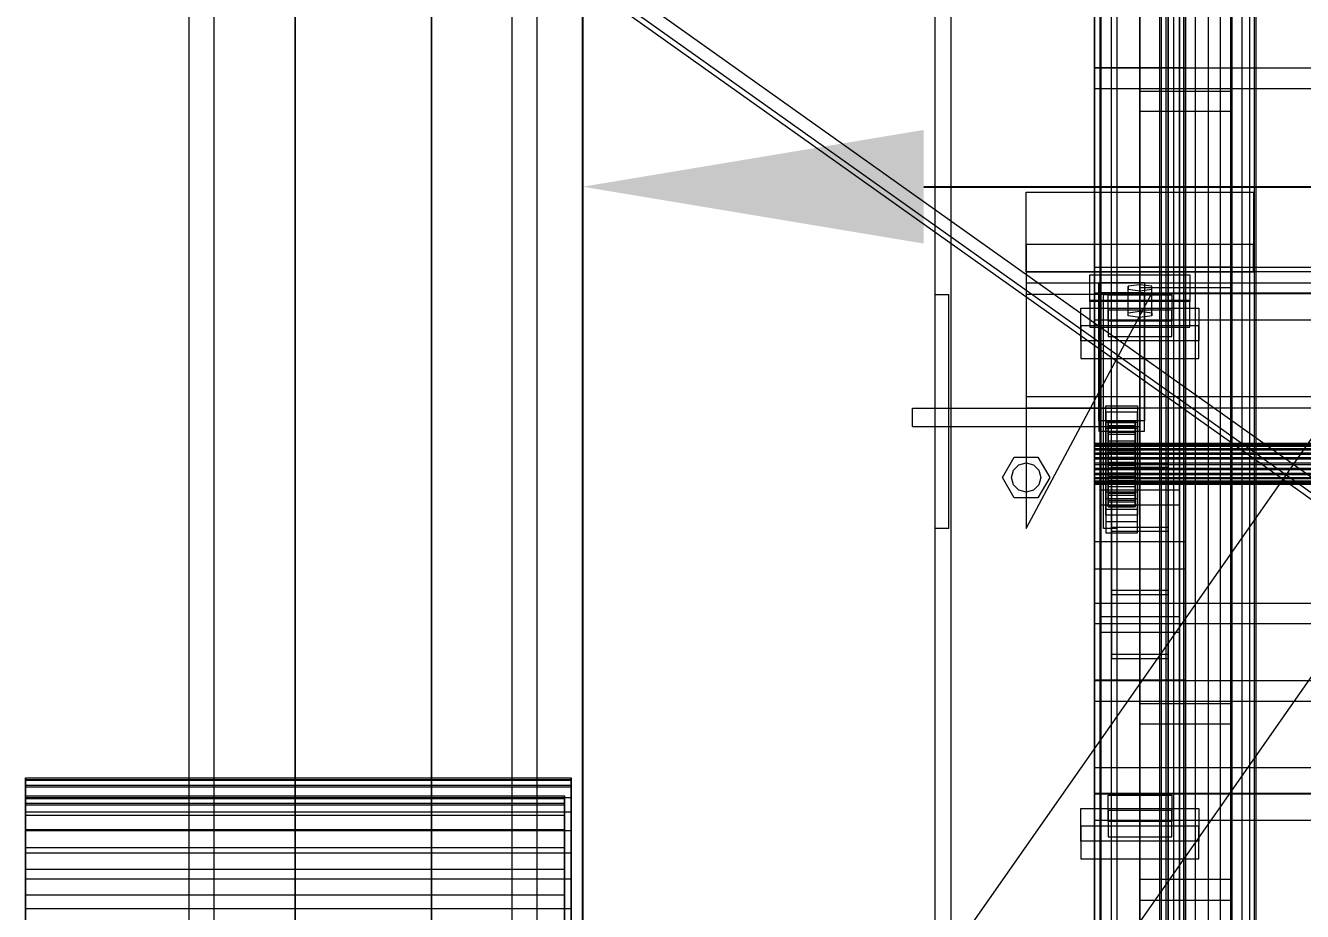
# Model space of a CAD drawing. Header units: millimetres. Extents: x -1970 to 59977, y -65068 to 6837.
# Drawn here: x -1970 to -1408, y -34019 to -33629 of the extents above; entities that cross this region are included whole.
import ezdxf

# ---------------------------------------------------------------- set-up
doc = ezdxf.new("R2010")
doc.units = ezdxf.units.MM
for name, color, linetype, lineweight in [('COTAS_O', 1, 'Continuous', 0), ('frontal_briquetadora', 7, 'Continuous', 0), ('frontal_C03', 7, 'Continuous', 0), ('frontal_mezcladora', 7, 'Continuous', 0), ('frontal_tolva', 7, 'Continuous', 0)]:
    doc.layers.add(name, color=color, linetype=linetype, lineweight=lineweight)
doc.dimstyles.new('R19_100', dxfattribs={"dimtxt": 250, "dimasz": 150, "dimexe": 150, "dimexo": 80, "dimgap": 100, "dimtad": 1, "dimtih": 1, "dimtoh": 1, "dimdsep": 46, "dimcen": 0.09, "dimadec": 0, "dimazin": 0, "dimtfac": 1, "dimtdec": 4, "dimtofl": 0, "dimtmove": 0, "dimatfit": 3, "dimfxl": 1, "dimtolj": 1, "dimtzin": 0, "dimarcsym": 0})

# ---------------------------------------------------------------- blocks, each defined once
blk = doc.blocks.new('*D38')
at = {"layer": 'COTAS_O', "color": 0, "lineweight": -2, "transparency": 16777216}
for p, q in [((-1645, -31700), (-875, -31700)), ((-1025, -34250), (-1025, -31850)), ((-1645, -34400), (-875, -34400))]:
    blk.add_line(p, q, dxfattribs=at)
at = {"layer": 'COTAS_O', "color": 0, "transparency": 16777216}
for points in [[(-1050, -31850), (-1000, -31850), (-1025, -31700)], [(-1050, -34250), (-1000, -34250), (-1025, -34400)]]:
    blk.add_solid(points, dxfattribs=at)
at = {"layer": 'Defpoints', "color": 0, "transparency": 16777216}
for p in [(-1725, -31700), (-1025, -31700), (-1725, -34400)]:
    blk.add_point(p, dxfattribs=at)
blk = doc.blocks.new('*D39')
at = {"layer": 'COTAS_O', "color": 0, "lineweight": -2, "transparency": 16777216}
for p, q in [((-1725, -34320), (-1725, -33550)), ((1725, -34320), (1725, -33550)), ((-1575, -33700), (1575, -33700))]:
    blk.add_line(p, q, dxfattribs=at)
at = {"layer": 'COTAS_O', "color": 0, "transparency": 16777216}
for points in [[(-1575, -33675), (-1575, -33725), (-1725, -33700)], [(1575, -33675), (1575, -33725), (1725, -33700)]]:
    blk.add_solid(points, dxfattribs=at)
at = {"layer": 'Defpoints', "color": 0, "transparency": 16777216}
for p in [(1725, -33700), (-1725, -34400), (1725, -34400)]:
    blk.add_point(p, dxfattribs=at)
blk = doc.blocks.new('*D44')
at = {"layer": 'COTAS_O', "color": 0, "lineweight": -2, "transparency": 16777216}
for p, q in [((-1400, -33700), (-630, -33700)), ((-780, -35850), (-780, -33850)), ((-1400, -36000), (-630, -36000))]:
    blk.add_line(p, q, dxfattribs=at)
at = {"layer": 'COTAS_O', "color": 0, "transparency": 16777216}
for points in [[(-805, -33850), (-755, -33850), (-780, -33700)], [(-805, -35850), (-755, -35850), (-780, -36000)]]:
    blk.add_solid(points, dxfattribs=at)
at = {"layer": 'Defpoints', "color": 0, "transparency": 16777216}
for p in [(-1480, -33700), (-780, -33700), (-1480, -36000)]:
    blk.add_point(p, dxfattribs=at)

msp = doc.modelspace()

# ---------------------------------------------------------------- linework, layer by layer
at = {"layer": 'frontal_briquetadora'}
for p, q in [((-1970, -33960.718), (-1970, -33960.01)), ((-1970, -33960.01), (-1970, -33961.099)), ((-1970, -33960.01), (-1730, -33960.01)), ((-1970, -33963.218), (-1970, -33960.718)), ((-1970, -33960.718), (-1730, -33960.718)), ((-1970, -33961.099), (-1970, -33963.979)), ((-1970, -33961.099), (-1730, -33961.099)), ((-1970, -34195.052), (-1970, -33963.218)), ((-1970, -33963.218), (-1730, -33963.218)), ((-1970, -33963.979), (-1970, -33968.636)), ((-1970, -33963.979), (-1730, -33963.979)), ((-1730, -33960.01), (-1730, -33961.099)), ((-1730, -33960.718), (-1730, -33960.01)), ((-1730, -33963.218), (-1730, -33960.718)), ((-1730, -33961.099), (-1730, -33963.979)), ((-1730, -34195.052), (-1730, -33963.218)), ((-1730, -33963.979), (-1730, -33968.636)), ((-1970, -33968.01), (-1970, -33969.075)), ((-1970, -33968.702), (-1970, -33968.01)), ((-1970, -33968.01), (-1733, -33968.01)), ((-1970, -33968.636), (-1970, -33975.047)), ((-1970, -33968.636), (-1730, -33968.636)), ((-1970, -33971.148), (-1970, -33968.702)), ((-1970, -33968.702), (-1733, -33968.702)), ((-1970, -33969.075), (-1970, -33971.893)), ((-1970, -33969.075), (-1733, -33969.075)), ((-1733, -33968.702), (-1733, -33968.01)), ((-1733, -33968.01), (-1733, -33969.075)), ((-1733, -33971.148), (-1733, -33968.702)), ((-1733, -33969.075), (-1733, -33971.893)), ((-1730, -33968.636), (-1730, -33975.047)), ((-1970, -34202.983), (-1970, -33971.148)), ((-1970, -33971.148), (-1733, -33971.148)), ((-1970, -33971.893), (-1970, -33976.449)), ((-1970, -33971.893), (-1733, -33971.893)), ((-1970, -33975.047), (-1970, -33983.182)), ((-1970, -33975.047), (-1730, -33975.047)), ((-1733, -34202.983), (-1733, -33971.148)), ((-1733, -33971.893), (-1733, -33976.449)), ((-1730, -33975.047), (-1730, -33983.182)), ((-1970, -33976.449), (-1970, -33982.722)), ((-1970, -33976.449), (-1733, -33976.449)), ((-1733, -33976.449), (-1733, -33982.722)), ((-1970, -33982.722), (-1970, -33990.681)), ((-1970, -33982.722), (-1733, -33982.722)), ((-1970, -33983.182), (-1970, -33993)), ((-1970, -33983.182), (-1730, -33983.182)), ((-1733, -33982.722), (-1733, -33990.681)), ((-1730, -33983.182), (-1730, -33993)), ((-1970, -33990.681), (-1970, -34000.287)), ((-1970, -33990.681), (-1733, -33990.681)), ((-1970, -33993), (-1970, -34004.455)), ((-1970, -33993), (-1730, -33993)), ((-1733, -33990.681), (-1733, -34000.287)), ((-1730, -33993), (-1730, -34004.455)), ((-1970, -34000.287), (-1970, -34011.494)), ((-1970, -34000.287), (-1733, -34000.287)), ((-1733, -34000.287), (-1733, -34011.494)), ((-1970, -34004.455), (-1970, -34017.49)), ((-1970, -34004.455), (-1730, -34004.455)), ((-1730, -34004.455), (-1730, -34017.49)), ((-1970, -34011.494), (-1970, -34024.247)), ((-1970, -34011.494), (-1733, -34011.494)), ((-1733, -34011.494), (-1733, -34024.247)), ((-1970, -34017.49), (-1970, -34032.043)), ((-1970, -34017.49), (-1730, -34017.49)), ((-1730, -34017.49), (-1730, -34032.043))]:
    msp.add_line(p, q, dxfattribs=at)
at = {"layer": 'frontal_C03'}
for p, q in [((-1500, -34875.113), (-1500, -32314.944)), ((-1500, -32318.841), (-1500, -34879.011)), ((-1570, -35975), (-1570, -32996.942)), ((-1563, -35975), (-1563, -32996.942)), ((-1497, -35975), (-1497, -32996.942)), ((-1490, -35975), (-1490, -32996.942)), ((-1570, -35975), (-1570, -33266.434)), ((-1563, -35975), (-1563, -33266.434)), ((-1497, -35975), (-1497, -33266.434)), ((-1490, -35975), (-1490, -33266.434)), ((-1492.5, -33879.447), (-1492.5, -33284.487)), ((-1467.5, -33284.487), (-1467.5, -33879.447)), ((-1492.5, -33905.804), (-1492.5, -33310.844)), ((-1467.5, -33905.804), (-1467.5, -33310.844)), ((-1500, -33647.495), (-1500, -33378.004)), ((-1460, -33647.495), (-1460, -33378.004)), ((-1480, -33735.325), (-1480, -33388.418)), ((-1440, -33388.418), (-1440, -33735.325)), ((-1480, -33397.401), (-1480, -33744.308)), ((-1440, -33744.308), (-1440, -33397.401)), ((-1500, -33817.159), (-1500, -33547.668)), ((-1460, -33547.668), (-1460, -33817.159)), ((-1497.5, -33889.257), (-1497.5, -33563.788)), ((-1462.5, -33563.788), (-1462.5, -33889.257)), ((-1497.5, -33895.994), (-1497.5, -33570.525)), ((-1462.5, -33895.994), (-1462.5, -33570.525)), ((-1500, -33856.137), (-1500, -33586.646)), ((-1460, -33856.137), (-1460, -33586.646)), ((-1500, -33598.772), (-1500, -33647.495)), ((-1500, -33868.264), (-1500, -33598.772)), ((-1460, -33647.495), (-1460, -33598.772)), ((-1460, -33598.772), (-1460, -33868.264)), ((-1500, -33647.876), (-1500, -33613.77)), ((-1500, -33622.753), (-1500, -33656.859)), ((-1500, -33647.495), (-1460, -33647.495)), ((-1500, -33916.987), (-1500, -33647.495)), ((1500, -33647.876), (-1500, -33647.876)), ((-1500, -33647.876), (-1500, -33656.859)), ((-1460, -33916.987), (-1460, -33647.495)), ((-1500, -33656.859), (1500, -33656.859)), ((-1480, -33666.893), (-1480, -33657.91)), ((-1480, -33657.91), (-1440, -33657.91)), ((-1480, -34004.816), (-1480, -33657.91)), ((-1440, -33657.91), (-1440, -33666.893)), ((-1440, -33657.91), (-1440, -34004.816)), ((-1440, -33666.893), (-1480, -33666.893)), ((-1480, -33666.893), (-1480, -34013.799)), ((-1440, -34013.799), (-1440, -33666.893)), ((-1530, -33725.417), (-1530, -33702.37)), ((-1530, -33702.37), (-1430, -33702.37)), ((-1530, -33737.417), (-1530, -33702.37)), ((-1430, -33702.37), (-1430, -33725.417)), ((-1430, -33702.37), (-1430, -33737.417)), ((-1430, -33725.417), (-1530, -33725.417)), ((-1530, -33725.417), (-1530, -33737.417)), ((-1430, -33737.417), (-1430, -33725.417)), ((-1530, -33737.417), (-1530, -33742.417)), ((1530, -33737.417), (-1530, -33737.417)), ((-1530, -33737.417), (-1430, -33737.417)), ((-1502, -33750.057), (-1502, -33738.829)), ((-1502, -33738.829), (-1458, -33738.829)), ((-1502, -33750.522), (-1502, -33738.829)), ((-1500, -33746.85), (-1500, -33735.441)), ((-1500, -33735.441), (1500, -33735.441)), ((-1500, -33747.135), (-1500, -33735.441)), ((-1440, -33735.325), (-1480, -33735.325)), ((-1480, -33735.325), (-1480, -33744.308)), ((-1458, -33738.829), (-1458, -33750.057)), ((-1458, -33738.829), (-1458, -33750.522)), ((-1440, -33744.308), (-1440, -33735.325)), ((1530, -33742.417), (-1530, -33742.417)), ((-1530, -33742.417), (-1530, -33792.417)), ((-1498, -33746.689), (-1498, -33742.197)), ((-1498, -33742.197), (-1478, -33742.197)), ((-1498, -33803.003), (-1498, -33742.197)), ((-1480, -33743.096), (-1485.196, -33743.769)), ((-1485.196, -33743.769), (-1485.196, -33745.117)), ((-1485.196, -33755.463), (-1485.196, -33743.769)), ((-1485.196, -33745.117), (-1480, -33745.791)), ((-1485.196, -33756.81), (-1485.196, -33745.117)), ((-1474.804, -33743.769), (-1480, -33743.096)), ((-1480, -33754.789), (-1480, -33743.096)), ((-1480, -33744.308), (-1440, -33744.308)), ((-1480, -33745.791), (-1474.804, -33745.117)), ((-1480, -33745.791), (-1480, -33757.484)), ((-1478, -33742.197), (-1478, -33746.689)), ((-1478, -33742.197), (-1478, -33803.003)), ((-1474.804, -33745.117), (-1474.804, -33743.769)), ((-1474.804, -33755.463), (-1474.804, -33743.769)), ((-1474.804, -33756.81), (-1474.804, -33745.117)), ((-1570, -33850.417), (-1570, -33747.417)), ((-1570, -33747.417), (-1564, -33747.417)), ((-1564, -33850.417), (-1564, -33747.417)), ((-1530, -33850.417), (-1475, -33747.417)), ((-1475, -33747.417), (-1530, -33747.417)), ((-1530, -33747.417), (-1530, -33850.417)), ((-1458, -33750.057), (-1502, -33750.057)), ((-1502, -33750.057), (-1502, -33761.751)), ((-1458, -33750.522), (-1502, -33750.522)), ((-1502, -33750.522), (-1502, -33761.751)), ((1500, -33746.85), (-1500, -33746.85)), ((-1500, -33746.85), (-1500, -33758.543)), ((1500, -33747.135), (-1500, -33747.135)), ((-1500, -33747.135), (-1500, -33758.543)), ((-1478, -33746.689), (-1498, -33746.689)), ((-1498, -33746.689), (-1498, -33807.495)), ((-1496, -33850.417), (-1496, -33747.417)), ((-1496, -33747.417), (-1490, -33747.417)), ((-1494, -33754.258), (-1494, -33747.521)), ((-1494, -33747.521), (-1466, -33747.521)), ((-1494, -33759.215), (-1494, -33747.521)), ((-1490, -33850.417), (-1490, -33747.417)), ((-1478, -33807.495), (-1478, -33746.689)), ((-1466, -33747.521), (-1466, -33754.258)), ((-1466, -33747.521), (-1466, -33759.215)), ((-1458, -33761.751), (-1458, -33750.057)), ((-1458, -33761.751), (-1458, -33750.522)), ((-1506, -33767.821), (-1506, -33753.448)), ((-1506, -33753.448), (-1454, -33753.448)), ((-1506, -33761.244), (-1506, -33753.448)), ((-1466, -33754.258), (-1494, -33754.258)), ((-1494, -33754.258), (-1494, -33765.952)), ((-1485.196, -33755.463), (-1480, -33754.789)), ((-1485.196, -33756.81), (-1485.196, -33755.463)), ((-1480, -33757.484), (-1485.196, -33756.81)), ((-1480, -33754.789), (-1474.804, -33755.463)), ((-1474.804, -33756.81), (-1480, -33757.484)), ((-1474.804, -33755.463), (-1474.804, -33756.81)), ((-1466, -33765.952), (-1466, -33754.258)), ((-1454, -33753.448), (-1454, -33767.821)), ((-1454, -33753.448), (-1454, -33761.244)), ((-1454, -33761.244), (-1506, -33761.244)), ((-1506, -33761.244), (-1506, -33775.616)), ((-1502, -33761.751), (-1458, -33761.751)), ((-1500, -33758.543), (1500, -33758.543)), ((-1466, -33759.215), (-1494, -33759.215)), ((-1494, -33759.215), (-1494, -33765.952)), ((-1466, -33765.952), (-1466, -33759.215)), ((-1454, -33775.616), (-1454, -33761.244)), ((-1454, -33767.821), (-1506, -33767.821)), ((-1506, -33767.821), (-1506, -33775.616)), ((-1494, -33765.952), (-1466, -33765.952)), ((-1454, -33775.616), (-1454, -33767.821)), ((-1506, -33775.616), (-1454, -33775.616)), ((-1530, -33792.417), (-1530, -33797.417)), ((1530, -33792.417), (-1530, -33792.417)), ((-1495, -33799.106), (-1495, -33796.411)), ((-1495, -33796.411), (-1481, -33796.411)), ((-1495, -33837.338), (-1495, -33796.411)), ((-1481, -33796.411), (-1481, -33799.106)), ((-1481, -33796.411), (-1481, -33837.338)), ((-1580, -33797.417), (-1480, -33797.417)), ((-1580, -33805.417), (-1580, -33797.417)), ((1530, -33797.417), (-1530, -33797.417)), ((-1481, -33799.106), (-1495, -33799.106)), ((-1495, -33799.106), (-1495, -33840.033)), ((-1481, -33840.033), (-1481, -33799.106)), ((-1480, -33805.417), (-1480, -33797.417)), ((-1580, -33805.417), (-1480, -33805.417)), ((-1570, -33805.417), (-1563, -33805.417)), ((-1570, -35975), (-1570, -33805.417)), ((-1563, -35975), (-1563, -33805.417)), ((-1563, -33805.417), (-1497, -33805.417)), ((-1478, -33803.003), (-1498, -33803.003)), ((-1498, -33803.003), (-1498, -33807.495)), ((-1498, -33807.495), (-1478, -33807.495)), ((-1497, -33805.417), (-1490, -33805.417)), ((-1497, -35975), (-1497, -33805.417)), ((-1495, -33806.292), (-1495, -33803.597)), ((-1495, -33803.597), (-1481, -33803.597)), ((-1495, -33844.524), (-1495, -33803.597)), ((-1481, -33806.292), (-1495, -33806.292)), ((-1495, -33806.292), (-1495, -33847.219)), ((-1494, -33812.82), (-1494, -33802.827)), ((-1494, -33802.827), (-1494, -33803.647)), ((-1494, -33802.827), (-1482, -33802.827)), ((-1494, -33803.3), (-1494, -33802.827)), ((-1494, -33813.045), (-1494, -33803.3)), ((-1494, -33803.3), (-1482, -33803.3)), ((-1494, -33805.035), (-1494, -33803.3)), ((-1494, -33813.209), (-1494, -33803.647)), ((-1494, -33803.647), (-1494, -33805.706)), ((-1494, -33803.647), (-1482, -33803.647)), ((-1494, -33813.867), (-1494, -33805.035)), ((-1494, -33805.035), (-1482, -33805.035)), ((-1494, -33807.914), (-1494, -33805.035)), ((-1494, -33814.184), (-1494, -33805.706)), ((-1494, -33805.706), (-1494, -33808.862)), ((-1494, -33805.706), (-1482, -33805.706)), ((-1494, -33815.23), (-1494, -33807.914)), ((-1494, -33807.914), (-1482, -33807.914)), ((-1494, -33811.74), (-1494, -33807.914)), ((-1490, -35975), (-1490, -33805.417)), ((-1482, -33803.647), (-1482, -33802.827)), ((-1482, -33802.827), (-1482, -33812.82)), ((-1482, -33802.827), (-1482, -33803.3)), ((-1482, -33803.3), (-1482, -33813.045)), ((-1482, -33803.3), (-1482, -33805.035)), ((-1482, -33805.706), (-1482, -33803.647)), ((-1482, -33803.647), (-1482, -33813.209)), ((-1482, -33805.035), (-1482, -33813.867)), ((-1482, -33805.035), (-1482, -33807.914)), ((-1482, -33808.862), (-1482, -33805.706)), ((-1482, -33805.706), (-1482, -33814.184)), ((-1482, -33807.914), (-1482, -33815.23)), ((-1482, -33807.914), (-1482, -33811.74)), ((-1481, -33803.597), (-1481, -33806.292)), ((-1481, -33803.597), (-1481, -33844.524)), ((-1481, -33847.219), (-1481, -33806.292)), ((-1478, -33807.495), (-1478, -33803.003)), ((-1500, -33813.045), (-1500, -33812.82)), ((-1500, -33812.82), (-1500, -33813.209)), ((-1500, -33812.82), (1500, -33812.82)), ((-1500, -33813.867), (-1500, -33813.045)), ((-1500, -33813.045), (1500, -33813.045)), ((-1500, -33813.209), (-1500, -33814.184)), ((-1500, -33813.209), (1500, -33813.209)), ((-1494, -33815.679), (-1494, -33808.862)), ((-1494, -33808.862), (-1494, -33812.901)), ((-1494, -33808.862), (-1482, -33808.862)), ((-1494, -33817.043), (-1494, -33811.74)), ((-1494, -33811.74), (-1482, -33811.74)), ((-1494, -33816.253), (-1494, -33811.74)), ((-1494, -33813.209), (-1494, -33812.82)), ((-1482, -33812.82), (-1494, -33812.82)), ((-1494, -33812.82), (-1494, -33813.045)), ((-1494, -33817.593), (-1494, -33812.901)), ((-1494, -33812.901), (-1494, -33817.548)), ((-1494, -33812.901), (-1482, -33812.901)), ((-1482, -33813.045), (-1494, -33813.045)), ((-1494, -33813.045), (-1494, -33813.867)), ((-1494, -33814.184), (-1494, -33813.209)), ((-1482, -33813.209), (-1494, -33813.209)), ((-1482, -33812.901), (-1482, -33808.862)), ((-1482, -33808.862), (-1482, -33815.679)), ((-1482, -33811.74), (-1482, -33817.043)), ((-1482, -33811.74), (-1482, -33816.253)), ((-1482, -33812.82), (-1482, -33813.209)), ((-1482, -33813.045), (-1482, -33812.82)), ((-1482, -33817.548), (-1482, -33812.901)), ((-1482, -33812.901), (-1482, -33817.593)), ((-1482, -33813.867), (-1482, -33813.045)), ((-1482, -33813.209), (-1482, -33814.184)), ((-1540.4, -33827.917), (-1535.2, -33818.91)), ((-1535.2, -33818.91), (-1524.8, -33818.91)), ((-1524.8, -33818.91), (-1519.6, -33827.917)), ((-1500, -33815.23), (-1500, -33813.867)), ((-1500, -33813.867), (1500, -33813.867)), ((-1500, -33814.184), (-1500, -33815.679)), ((-1500, -33814.184), (1500, -33814.184)), ((-1500, -33817.043), (-1500, -33815.23)), ((-1500, -33815.23), (1500, -33815.23)), ((-1500, -33815.679), (-1500, -33817.593)), ((-1500, -33815.679), (1500, -33815.679)), ((-1500, -33819.18), (-1500, -33817.043)), ((-1500, -33817.043), (1500, -33817.043)), ((-1460, -33817.159), (-1500, -33817.159)), ((-1500, -33817.159), (-1500, -33856.137)), ((-1500, -34086.651), (-1500, -33817.159)), ((-1500, -33817.593), (-1500, -33819.794)), ((-1500, -33817.593), (1500, -33817.593)), ((-1482, -33813.867), (-1494, -33813.867)), ((-1494, -33813.867), (-1494, -33815.23)), ((-1494, -33815.679), (-1494, -33814.184)), ((-1482, -33814.184), (-1494, -33814.184)), ((-1482, -33815.23), (-1494, -33815.23)), ((-1494, -33815.23), (-1494, -33817.043)), ((-1494, -33817.593), (-1494, -33815.679)), ((-1482, -33815.679), (-1494, -33815.679)), ((-1494, -33819.18), (-1494, -33816.253)), ((-1494, -33816.253), (-1482, -33816.253)), ((-1494, -33821.144), (-1494, -33816.253)), ((-1482, -33817.043), (-1494, -33817.043)), ((-1494, -33817.043), (-1494, -33819.18)), ((-1494, -33817.548), (-1494, -33819.794)), ((-1482, -33817.548), (-1494, -33817.548)), ((-1494, -33817.548), (-1494, -33822.485)), ((-1494, -33819.794), (-1494, -33817.593)), ((-1482, -33817.593), (-1494, -33817.593)), ((-1482, -33815.23), (-1482, -33813.867)), ((-1482, -33814.184), (-1482, -33815.679)), ((-1482, -33817.043), (-1482, -33815.23)), ((-1482, -33815.679), (-1482, -33817.593)), ((-1482, -33816.253), (-1482, -33819.18)), ((-1482, -33816.253), (-1482, -33821.144)), ((-1482, -33819.18), (-1482, -33817.043)), ((-1482, -33819.794), (-1482, -33817.548)), ((-1482, -33822.485), (-1482, -33817.548)), ((-1482, -33817.593), (-1482, -33819.794)), ((-1460, -33856.137), (-1460, -33817.159)), ((-1460, -33817.159), (-1460, -34086.651)), ((-1536.4, -33827.917), (-1535.543, -33824.717)), ((-1535.543, -33824.717), (-1533.2, -33822.374)), ((-1533.2, -33822.374), (-1530, -33821.517)), ((-1530, -33821.517), (-1526.8, -33822.374)), ((-1526.8, -33822.374), (-1524.457, -33824.717)), ((-1524.457, -33824.717), (-1523.6, -33827.917)), ((-1500, -33821.497), (-1500, -33819.18)), ((-1500, -33819.18), (1500, -33819.18)), ((-1500, -33819.794), (-1500, -33822.132)), ((1500, -33819.794), (-1500, -33819.794)), ((-1500, -33823.836), (-1500, -33821.497)), ((-1500, -33821.497), (1500, -33821.497)), ((-1500, -33822.132), (-1500, -33824.45)), ((-1500, -33822.132), (1500, -33822.132)), ((-1500, -33826.037), (-1500, -33823.836)), ((-1500, -33823.836), (1500, -33823.836)), ((-1500, -33824.45), (-1500, -33826.587)), ((-1500, -33824.45), (1500, -33824.45)), ((-1482, -33819.18), (-1494, -33819.18)), ((-1494, -33819.18), (-1494, -33821.497)), ((-1494, -33819.794), (-1482, -33819.794)), ((-1494, -33822.132), (-1494, -33819.794)), ((-1494, -33821.497), (-1494, -33821.144)), ((-1494, -33821.144), (-1482, -33821.144)), ((-1494, -33826.082), (-1494, -33821.144)), ((-1482, -33821.497), (-1494, -33821.497)), ((-1494, -33821.497), (-1494, -33823.836)), ((-1494, -33824.45), (-1494, -33822.132)), ((-1494, -33822.132), (-1494, -33822.485)), ((-1482, -33822.132), (-1494, -33822.132)), ((-1494, -33822.485), (-1494, -33827.377)), ((-1494, -33822.485), (-1482, -33822.485)), ((-1494, -33823.836), (-1494, -33826.082)), ((-1482, -33823.836), (-1494, -33823.836)), ((-1494, -33823.836), (-1494, -33826.037)), ((-1494, -33826.587), (-1494, -33824.45)), ((-1494, -33824.45), (-1494, -33827.377)), ((-1482, -33824.45), (-1494, -33824.45)), ((-1492.5, -33851.633), (-1492.5, -33821.664)), ((-1492.5, -33821.664), (-1467.5, -33821.664)), ((-1492.5, -33821.664), (-1492.5, -33877.64)), ((-1467.5, -33823.47), (-1492.5, -33823.47)), ((-1492.5, -33823.47), (-1492.5, -33849.827)), ((-1492.5, -34418.43), (-1492.5, -33823.47)), ((-1482, -33821.497), (-1482, -33819.18)), ((-1482, -33819.794), (-1482, -33822.132)), ((-1482, -33821.144), (-1482, -33821.497)), ((-1482, -33821.144), (-1482, -33826.082)), ((-1482, -33823.836), (-1482, -33821.497)), ((-1482, -33822.485), (-1482, -33822.132)), ((-1482, -33822.132), (-1482, -33824.45)), ((-1482, -33827.377), (-1482, -33822.485)), ((-1482, -33826.082), (-1482, -33823.836)), ((-1482, -33826.037), (-1482, -33823.836)), ((-1482, -33827.377), (-1482, -33824.45)), ((-1482, -33824.45), (-1482, -33826.587)), ((-1467.5, -33821.664), (-1467.5, -33851.633)), ((-1467.5, -33877.64), (-1467.5, -33821.664)), ((-1467.5, -33849.827), (-1467.5, -33823.47)), ((-1467.5, -33823.47), (-1467.5, -34418.43)), ((-1535.2, -33836.923), (-1540.4, -33827.917)), ((-1535.543, -33831.117), (-1536.4, -33827.917)), ((-1519.6, -33827.917), (-1524.8, -33836.923)), ((-1523.6, -33827.917), (-1524.457, -33831.117)), ((-1500, -33827.95), (-1500, -33826.037)), ((-1500, -33826.037), (1500, -33826.037)), ((-1500, -33826.587), (-1500, -33828.399)), ((-1500, -33826.587), (1500, -33826.587)), ((-1500, -33829.445), (-1500, -33827.95)), ((-1500, -33827.95), (1500, -33827.95)), ((-1500, -33828.399), (-1500, -33829.763)), ((-1500, -33828.399), (1500, -33828.399)), ((-1500, -33830.421), (-1500, -33829.445)), ((-1500, -33829.445), (1500, -33829.445)), ((-1500, -33829.763), (-1500, -33830.585)), ((-1500, -33829.763), (1500, -33829.763)), ((-1494, -33826.037), (-1494, -33830.728)), ((-1482, -33826.037), (-1494, -33826.037)), ((-1494, -33826.037), (-1494, -33827.95)), ((-1494, -33826.082), (-1482, -33826.082)), ((-1494, -33830.728), (-1494, -33826.082)), ((-1494, -33828.399), (-1494, -33826.587)), ((-1494, -33826.587), (-1494, -33831.89)), ((-1482, -33826.587), (-1494, -33826.587)), ((-1494, -33827.377), (-1494, -33831.89)), ((-1494, -33827.377), (-1482, -33827.377)), ((-1494, -33827.95), (-1494, -33834.768)), ((-1482, -33827.95), (-1494, -33827.95)), ((-1494, -33827.95), (-1494, -33829.445)), ((-1494, -33829.763), (-1494, -33828.399)), ((-1494, -33828.399), (-1494, -33835.716)), ((-1482, -33828.399), (-1494, -33828.399)), ((-1494, -33829.445), (-1494, -33837.924)), ((-1482, -33829.445), (-1494, -33829.445)), ((-1494, -33829.445), (-1494, -33830.421)), ((-1494, -33830.585), (-1494, -33829.763)), ((-1494, -33829.763), (-1494, -33838.594)), ((-1482, -33829.763), (-1494, -33829.763)), ((-1482, -33830.728), (-1482, -33826.037)), ((-1482, -33827.95), (-1482, -33826.037)), ((-1482, -33826.082), (-1482, -33830.728)), ((-1482, -33831.89), (-1482, -33826.587)), ((-1482, -33826.587), (-1482, -33828.399)), ((-1482, -33831.89), (-1482, -33827.377)), ((-1482, -33834.768), (-1482, -33827.95)), ((-1482, -33829.445), (-1482, -33827.95)), ((-1482, -33835.716), (-1482, -33828.399)), ((-1482, -33828.399), (-1482, -33829.763)), ((-1482, -33837.924), (-1482, -33829.445)), ((-1482, -33830.421), (-1482, -33829.445)), ((-1482, -33838.594), (-1482, -33829.763)), ((-1482, -33829.763), (-1482, -33830.585)), ((-1533.2, -33833.459), (-1535.543, -33831.117)), ((-1530, -33834.317), (-1533.2, -33833.459)), ((-1526.8, -33833.459), (-1530, -33834.317)), ((-1524.457, -33831.117), (-1526.8, -33833.459)), ((-1500, -33830.809), (-1500, -33830.421)), ((-1500, -33830.421), (1500, -33830.421)), ((-1500, -33830.585), (-1500, -33830.809)), ((-1500, -33830.585), (1500, -33830.585)), ((-1500, -33830.809), (1500, -33830.809)), ((-1497.5, -33840.017), (-1497.5, -33833.28)), ((-1497.5, -33833.28), (-1462.5, -33833.28)), ((-1497.5, -34158.748), (-1497.5, -33833.28)), ((-1495, -33844.52), (-1495, -33834.19)), ((-1495, -33834.19), (-1481, -33834.19)), ((-1495, -33841.986), (-1495, -33834.19)), ((-1494, -33830.421), (-1494, -33839.983)), ((-1482, -33830.421), (-1494, -33830.421)), ((-1494, -33830.421), (-1494, -33830.809)), ((-1494, -33830.809), (-1494, -33830.585)), ((-1494, -33830.585), (-1494, -33840.33)), ((-1482, -33830.585), (-1494, -33830.585)), ((-1494, -33830.728), (-1482, -33830.728)), ((-1494, -33834.768), (-1494, -33830.728)), ((-1494, -33830.809), (-1494, -33840.803)), ((-1482, -33830.809), (-1494, -33830.809)), ((-1494, -33831.89), (-1494, -33835.716)), ((-1494, -33831.89), (-1482, -33831.89)), ((-1494, -33834.768), (-1482, -33834.768)), ((-1494, -33837.924), (-1494, -33834.768)), ((-1494, -33835.716), (-1494, -33838.594)), ((-1494, -33835.716), (-1482, -33835.716)), ((-1482, -33839.983), (-1482, -33830.421)), ((-1482, -33830.809), (-1482, -33830.421)), ((-1482, -33840.33), (-1482, -33830.585)), ((-1482, -33830.585), (-1482, -33830.809)), ((-1482, -33830.728), (-1482, -33834.768)), ((-1482, -33840.803), (-1482, -33830.809)), ((-1482, -33835.716), (-1482, -33831.89)), ((-1482, -33834.768), (-1482, -33837.924)), ((-1482, -33838.594), (-1482, -33835.716)), ((-1481, -33834.19), (-1481, -33844.52)), ((-1481, -33834.19), (-1481, -33841.986)), ((-1462.5, -33833.28), (-1462.5, -33840.017)), ((-1462.5, -33833.28), (-1462.5, -34158.748)), ((-1524.8, -33836.923), (-1535.2, -33836.923)), ((-1462.5, -33840.017), (-1497.5, -33840.017)), ((-1497.5, -34165.485), (-1497.5, -33840.017)), ((-1481, -33837.338), (-1495, -33837.338)), ((-1495, -33837.338), (-1495, -33840.033)), ((-1495, -33840.033), (-1481, -33840.033)), ((-1494, -33837.924), (-1482, -33837.924)), ((-1494, -33839.983), (-1494, -33837.924)), ((-1494, -33838.594), (-1494, -33840.33)), ((-1494, -33838.594), (-1482, -33838.594)), ((-1494, -33839.983), (-1482, -33839.983)), ((-1494, -33840.803), (-1494, -33839.983)), ((-1494, -33840.33), (-1494, -33840.803)), ((-1494, -33840.33), (-1482, -33840.33)), ((-1494, -33840.803), (-1482, -33840.803)), ((-1482, -33837.924), (-1482, -33839.983)), ((-1482, -33840.33), (-1482, -33838.594)), ((-1482, -33839.983), (-1482, -33840.803)), ((-1482, -33840.803), (-1482, -33840.33)), ((-1481, -33840.033), (-1481, -33837.338)), ((-1462.5, -34165.485), (-1462.5, -33840.017)), ((-1481, -33841.986), (-1495, -33841.986)), ((-1495, -33841.986), (-1495, -33852.316)), ((-1495, -33844.52), (-1495, -33852.316)), ((-1481, -33844.524), (-1495, -33844.524)), ((-1495, -33844.524), (-1495, -33847.219)), ((-1495, -33847.219), (-1481, -33847.219)), ((-1481, -33852.316), (-1481, -33841.986)), ((-1481, -33852.316), (-1481, -33844.52)), ((-1481, -33847.219), (-1481, -33844.524)), ((-1564, -33850.417), (-1570, -33850.417)), ((-1490, -33850.417), (-1496, -33850.417)), ((-1495, -33852.316), (-1481, -33852.316)), ((-1492.5, -33849.827), (-1467.5, -33849.827)), ((-1492.5, -34444.787), (-1492.5, -33849.827)), ((-1467.5, -33851.633), (-1492.5, -33851.633)), ((-1492.5, -33851.633), (-1492.5, -33907.61)), ((-1467.5, -34444.787), (-1467.5, -33849.827)), ((-1467.5, -33851.633), (-1467.5, -33907.61)), ((-1500, -33856.137), (-1460, -33856.137)), ((-1500, -34125.629), (-1500, -33856.137)), ((-1460, -34125.629), (-1460, -33856.137)), ((-1460, -33868.264), (-1500, -33868.264)), ((-1500, -33868.264), (-1500, -33916.987)), ((-1500, -34137.755), (-1500, -33868.264)), ((-1460, -33916.987), (-1460, -33868.264)), ((-1460, -33868.264), (-1460, -34137.755)), ((-1467.5, -33877.64), (-1492.5, -33877.64)), ((-1492.5, -33877.64), (-1492.5, -33907.61)), ((-1492.5, -33905.804), (-1492.5, -33879.447)), ((-1492.5, -33879.447), (-1467.5, -33879.447)), ((-1467.5, -33907.61), (-1467.5, -33877.64)), ((-1467.5, -33879.447), (-1467.5, -33905.804)), ((-1500, -33892.245), (-1500, -33883.261)), ((-1500, -33883.261), (1500, -33883.261)), ((-1500, -33917.367), (-1500, -33883.261)), ((-1462.5, -33889.257), (-1497.5, -33889.257)), ((-1497.5, -33889.257), (-1497.5, -33895.994)), ((-1462.5, -33895.994), (-1462.5, -33889.257)), ((1500, -33892.245), (-1500, -33892.245)), ((-1500, -33892.245), (-1500, -33926.351)), ((-1497.5, -33895.994), (-1462.5, -33895.994)), ((-1467.5, -33905.804), (-1492.5, -33905.804)), ((-1492.5, -33907.61), (-1467.5, -33907.61)), ((-1500, -33916.987), (-1460, -33916.987)), ((-1500, -34186.478), (-1500, -33916.987)), ((1500, -33917.367), (-1500, -33917.367)), ((-1500, -33917.367), (-1500, -33926.351)), ((-1460, -34186.478), (-1460, -33916.987)), ((-1500, -33926.351), (1500, -33926.351)), ((-1480, -33936.384), (-1480, -33927.401)), ((-1480, -33927.401), (-1440, -33927.401)), ((-1480, -34274.308), (-1480, -33927.401)), ((-1440, -33927.401), (-1440, -33936.384)), ((-1440, -33927.401), (-1440, -34274.308)), ((-1440, -33936.384), (-1480, -33936.384)), ((-1480, -33936.384), (-1480, -34283.291)), ((-1440, -34283.291), (-1440, -33936.384)), ((-1500, -33966.934), (-1500, -33955.526)), ((-1500, -33955.526), (1500, -33955.526)), ((-1500, -33967.219), (-1500, -33955.526)), ((1500, -33966.934), (-1500, -33966.934)), ((-1500, -33966.934), (-1500, -33978.628)), ((1500, -33967.219), (-1500, -33967.219)), ((-1500, -33967.219), (-1500, -33978.628)), ((-1494, -33974.343), (-1494, -33967.606)), ((-1494, -33967.606), (-1466, -33967.606)), ((-1494, -33979.299), (-1494, -33967.606)), ((-1466, -33967.606), (-1466, -33974.343)), ((-1466, -33967.606), (-1466, -33979.299)), ((-1506, -33987.906), (-1506, -33973.533)), ((-1506, -33973.533), (-1454, -33973.533)), ((-1506, -33981.328), (-1506, -33973.533)), ((-1466, -33974.343), (-1494, -33974.343)), ((-1494, -33974.343), (-1494, -33986.037)), ((-1466, -33986.037), (-1466, -33974.343)), ((-1454, -33973.533), (-1454, -33987.906)), ((-1454, -33973.533), (-1454, -33981.328)), ((-1454, -33981.328), (-1506, -33981.328)), ((-1506, -33981.328), (-1506, -33995.701)), ((-1500, -33978.628), (1500, -33978.628)), ((-1466, -33979.299), (-1494, -33979.299)), ((-1494, -33979.299), (-1494, -33986.037)), ((-1466, -33986.037), (-1466, -33979.299)), ((-1454, -33995.701), (-1454, -33981.328)), ((-1494, -33986.037), (-1466, -33986.037)), ((-1454, -33987.906), (-1506, -33987.906)), ((-1506, -33987.906), (-1506, -33995.701)), ((-1454, -33995.701), (-1454, -33987.906)), ((-1506, -33995.701), (-1454, -33995.701)), ((-1440, -34004.816), (-1480, -34004.816)), ((-1480, -34004.816), (-1480, -34013.799)), ((-1440, -34013.799), (-1440, -34004.816)), ((-1480, -34013.799), (-1440, -34013.799))]:
    msp.add_line(p, q, dxfattribs=at)
at = {"layer": 'frontal_mezcladora'}
for p, q in [((-1471.2, -34900), (-1471.2, -33450)), ((-1470.478, -34900), (-1470.478, -33450)), ((-1468.36, -34900), (-1468.36, -33450)), ((-1464.991, -34900), (-1464.991, -33450)), ((-1460.6, -34900), (-1460.6, -33450)), ((-1455.487, -34900), (-1455.487, -33450)), ((-1450, -33450), (-1450, -34900)), ((-1444.513, -34900), (-1444.513, -33450)), ((-1439.4, -34900), (-1439.4, -33450)), ((-1435.009, -34900), (-1435.009, -33450)), ((-1431.64, -34900), (-1431.64, -33450)), ((-1429.522, -34900), (-1429.522, -33450)), ((-1428.8, -34900), (-1428.8, -33450))]:
    msp.add_line(p, q, dxfattribs=at)
at = {"layer": 'frontal_tolva'}
for p, q in [((-1898, -35980), (-1898, -32700)), ((-1887, -35980), (-1887, -32700)), ((-1756, -35980), (-1756, -32700)), ((-1745, -35980), (-1745, -32700)), ((-1851.5, -34332.806), (-1851.5, -32835.806)), ((-1791.5, -32835.806), (-1791.5, -34332.806)), ((-1769.584, -34332.806), (-722.584, -32835.806)), ((-1851.5, -32870.194), (-1851.5, -34367.194)), ((-1791.5, -34367.194), (-1791.5, -32870.194)), ((-1720.416, -34367.194), (-673.416, -32870.194)), ((-600, -34400), (-1725, -33600)), ((-604.636, -34406.52), (-1729.636, -33606.52)), ((-1725, -33606.849), (-600, -34406.849))]:
    msp.add_line(p, q, dxfattribs=at)

# ---------------------------------------------------------------- dimensions: what is measured, and where the dimension line sits
at = {"layer": 'COTAS_O'}
for p1, p2, distance, picture, middle in [((-1725, -34400), (-1725, -31700), -700, '*D38', (-1025, -33050)), ((-1725, -34400), (1725, -34400), 700, '*D39', (0, -33700)), ((-1480, -36000), (-1480, -33700), -700, '*D44', (-780, -34850))]:
    dim = msp.add_aligned_dim(p1=p1, p2=p2, distance=distance, text='<> O', dimstyle='R19_100', dxfattribs=at)
    dim.commit()
    dim.dimension.update_dxf_attribs({"geometry": picture, "text_midpoint": middle})

doc.saveas('drawing.dxf')
